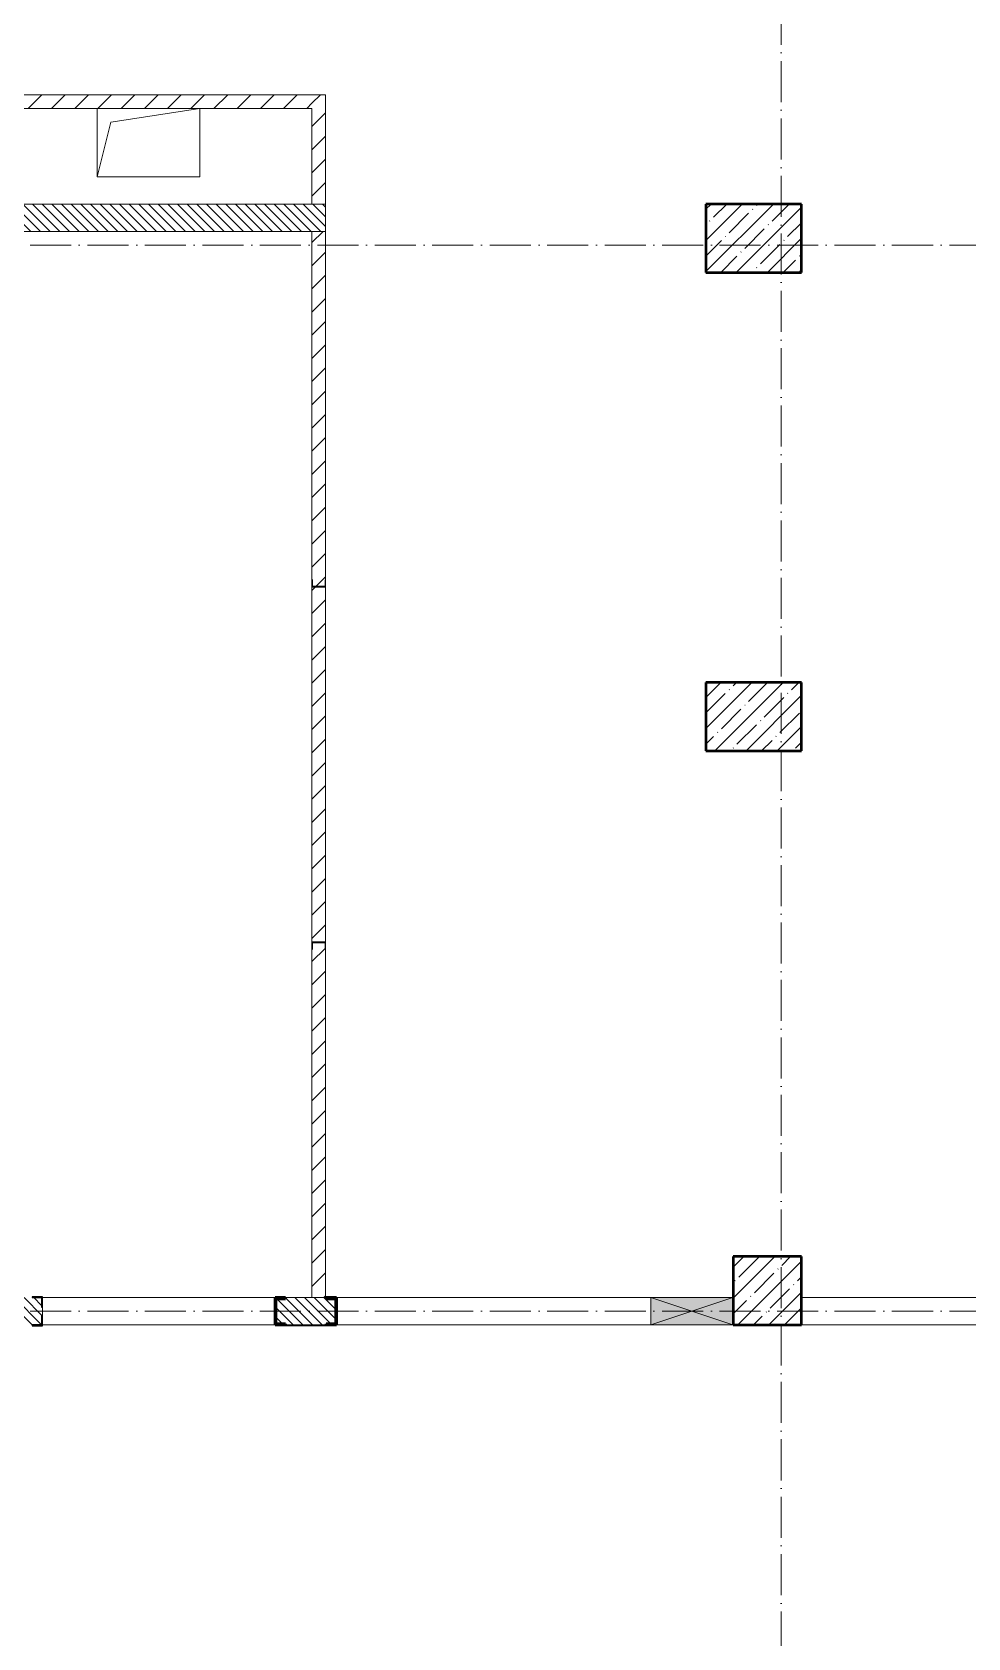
# Model space of a CAD drawing. Header units: millimetres. Extents: x 2294 to 908349, y -83289 to 219220.
# Drawn here: x 249209 to 256049, y 58917 to 70664 of the extents above; entities that cross this region are included whole.
import ezdxf

# ---------------------------------------------------------------- set-up
doc = ezdxf.new("R2010")
doc.units = ezdxf.units.MM
doc.linetypes.add('50_200_ШТРИХ_1Т_ш5_п1_п1_', pattern=[700, 500, -100, 0, -100])
for name, color, linetype, lineweight in [('0-1', 7, 'Continuous', 5), ('A-COLS-____-MCUT', 7, 'Continuous', 53), ('A-DETL-GENF-OTLN', 7, 'Continuous', 9), ('A-FLOR-____-OTLN', 7, 'Continuous', 9), ('A-GENM-____-MCUT', 7, 'Continuous', 25), ('A-GENM-____-OTLN', 7, 'Continuous', 9), ('A-GENM-____-OTLN-1', 7, 'Continuous', 25), ('A-GLAZ-____-OTLN', 7, 'Continuous', 9), ('A-WALL-____-MCUT', 7, 'Continuous', 13), ('A-WALL-____-PATT-1', 7, 'Continuous', 9), ('A-WALL-FNSH-MCUT-1', 7, 'Continuous', 9), ('I-WALL-____-OTLN', 7, 'Continuous', 9), ('S-BEAM-____-OTLN', 7, 'Continuous', 9), ('S-COLS-____-MCUT', 7, 'Continuous', 50), ('S-COLS-____-OTLN', 7, 'Continuous', 9), ('S-GRID-____-OTLN-1', 7, '50_200_ШТРИХ_1Т_ш5_п1_п1_', 9)]:
    doc.layers.add(name, color=color, linetype=linetype, lineweight=lineweight)
pattern_1 = [(135, (165583.507, 6025.276), (-35.35534, -35.35534), [])]
pattern_2 = [(45, (165583.51, 6025.28), (-84.85281, 84.85281), [])]

# ---------------------------------------------------------------- blocks, each defined once
blk = doc.blocks.new('3osi')
at = {"layer": 'S-GRID-____-OTLN-1', "color": 251, "ltscale": 0.6, "true_color": 0x636466}
for p, q in [((254683.5, 96918.1), (254683.5, 46006.3)), ((269657.9, 69106.3), (160914.7, 69106.3)), ((269657.9, 61306.3), (160914.7, 61306.3))]:
    blk.add_line(p, q, dxfattribs=at)
blk = doc.blocks.new('Перемычка над витражем_2025_02_04_ifc-1-АР1_План отверстий 3 этажа в осях 1-64_Ю-ЯЯ')
at = {"layer": 'A-COLS-____-MCUT'}
for p, q in [((85476, 55381), (85400, 55381)), ((85400, 55381), (85400, 55181)), ((85405, 55190), (85405, 55372)), ((85405, 55372), (85476, 55372)), ((85476, 55372), (85476, 55381)), ((85850, 55381), (85774, 55381)), ((85774, 55381), (85774, 55372)), ((85774, 55372), (85845, 55372)), ((85845, 55372), (85845, 55190)), ((85850, 55181), (85850, 55381)), ((85400, 55181), (85476, 55181)), ((85476, 55190), (85405, 55190)), ((85476, 55181), (85476, 55190)), ((85845, 55190), (85774, 55190)), ((85774, 55190), (85774, 55181)), ((85774, 55181), (85850, 55181))]:
    blk.add_line(p, q, dxfattribs=at)
at = {"layer": 'S-BEAM-____-OTLN'}
for p, q in [((85435, 55181), (85435, 55175)), ((85815, 55175), (85435, 55175)), ((85815, 55181), (85815, 55175))]:
    blk.add_line(p, q, dxfattribs=at)
blk = doc.blocks.new('BSC_Колонна _Прямоугольная - 500х500-V95-АР1_План отверстий 3 этажа в осях 1-64_Ю-ЯЯ')
at = {"layer": 'S-COLS-____-OTLN'}
h = blk.add_hatch(dxfattribs=at)
h.set_pattern_fill('FP_100', color=256, style=0, pattern_type=2)
h.set_pattern_definition([(315, (-55431.04, 89000), (114.04925, 114.04925), []), (315, (-55431.04, 88885.95), (114.04925, 114.04925), [201.613, -40.323, 3.353, -36.97])])
h.paths.add_polyline_path([(-250, 250), (-250, -250), (250, -250), (250, 250)], flags=0)
at = {"layer": 'S-COLS-____-MCUT'}
for p, q in [((250, 250), (-250, 250)), ((-250, 250), (-250, -250)), ((250, -250), (250, 250)), ((-250, -250), (250, -250))]:
    blk.add_line(p, q, dxfattribs=at)
blk = doc.blocks.new('BSC_Колонна _Прямоугольная - 500х700-V124-АР1_План отверстий 3 этажа в осях 1-64_Ю-ЯЯ')
at = {"layer": 'S-COLS-____-OTLN'}
h = blk.add_hatch(dxfattribs=at)
h.set_pattern_fill('FP_129', color=256, style=0, pattern_type=2)
h.set_pattern_definition([(315, (-63131.04, 88900), (114.04925, 114.04925), []), (315, (-63131.04, 88785.95), (114.04925, 114.04925), [201.613, -40.323, 3.353, -36.97])])
h.paths.add_polyline_path([(-250, 350), (-250, -350), (250, -350), (250, 350)], flags=0)
at = {"layer": 'S-COLS-____-MCUT'}
for p, q in [((250, 350), (-250, 350)), ((-250, 350), (-250, -350)), ((250, -350), (250, 350)), ((-250, -350), (250, -350))]:
    blk.add_line(p, q, dxfattribs=at)
blk = doc.blocks.new('BSC_Колонна _Прямоугольная - 500х700-V127-АР1_План отверстий 3 этажа в осях 1-64_Ю-ЯЯ')
at = {"layer": 'S-COLS-____-OTLN'}
h = blk.add_hatch(dxfattribs=at)
h.set_pattern_fill('FP_132', color=256, style=0, pattern_type=2)
h.set_pattern_definition([(315, (-59631.04, 88900), (114.04925, 114.04925), []), (315, (-59631.04, 88785.95), (114.04925, 114.04925), [201.613, -40.323, 3.353, -36.97])])
h.paths.add_polyline_path([(-250, 350), (-250, -350), (250, -350), (250, 350)], flags=0)
at = {"layer": 'S-COLS-____-MCUT'}
for p, q in [((250, 350), (-250, 350)), ((-250, 350), (-250, -350)), ((250, -350), (250, 350)), ((-250, -350), (250, -350))]:
    blk.add_line(p, q, dxfattribs=at)
blk = doc.blocks.new('Фахверк_СКБ_Уголок - 200_3550-28267367-АР1_План отверстий 3 этажа в осях 1-64_Ю-ЯЯ')
at = {"layer": 'A-GENM-____-MCUT'}
for p, q in [((200, 156), (125, 156)), ((125, 156), (125, 81)), ((131, 81), (131, 150)), ((131, 150), (200, 150)), ((200, 150), (200, 156)), ((125, 81), (131, 81)), ((131, 19), (125, 19)), ((125, 19), (125, -56)), ((131, -50), (131, 19)), ((125, -56), (200, -56)), ((200, -50), (131, -50)), ((200, -56), (200, -50))]:
    blk.add_line(p, q, dxfattribs=at)
blk = doc.blocks.new('154_Фахверк_СКБ_Швеллер - Тип_100_3960-28318856-АР1_План отверстий 3 этажа в осях 1-64_Ю-ЯЯ')
at = {"layer": 'A-GENM-____-MCUT'}
for p, q in [((175, 50), (125, 50)), ((125, 50), (125, -50)), ((128, 47), (175, 47)), ((128, -47), (128, 47)), ((175, 47), (175, 50)), ((125, -50), (175, -50)), ((175, -47), (128, -47)), ((175, -50), (175, -47))]:
    blk.add_line(p, q, dxfattribs=at)
blk = doc.blocks.new('AR_Отверстие прямоугольное _в плите_ - AR_Отверстие прямоугольное _в плите_-30552795-АР1_План отверстий 3 этажа в осях 1-64_Ю-ЯЯ')
at = {"layer": 'A-GENM-____-OTLN'}
for p, q in [((-375, 250), (-375, -250)), ((-275, 150), (375, 250)), ((375, -250), (375, 250)), ((-375, -250), (-275, 150)), ((-375, -250), (375, -250))]:
    blk.add_line(p, q, dxfattribs=at)
blk = doc.blocks.new('AR_Отверстие прямоугольное _в стене__БезПР - AR_Отверстие прямоугольное _в стене__БезПР-36423693-АР1_План отверстий 3 этажа в осях 1-64_Ю-ЯЯ')
at = {"layer": 'A-GLAZ-____-OTLN'}
blk.add_hatch(color=256, dxfattribs=at).paths.add_polyline_path([(300, 100), (-300, 100), (-300, -100), (300, -100)], flags=0)
at = {"layer": 'A-DETL-GENF-OTLN'}
for p, q in [((-300, -100), (-300, 100)), ((-300, 100), (300, 100)), ((300, 100), (-300, -100)), ((-300, 100), (300, -100)), ((300, 100), (-300, 100)), ((-300, 100), (-300, -100)), ((300, 100), (300, -100)), ((300, -100), (300, 100)), ((300, -100), (-300, -100)), ((-300, -100), (300, -100))]:
    blk.add_line(p, q, dxfattribs=at)
blk = doc.blocks.new('3floor')
at = {"layer": 'A-WALL-____-PATT-1'}
h = blk.add_hatch(dxfattribs=at)
h.set_pattern_fill('FP_7', color=256, style=0, pattern_type=2)
h.set_pattern_definition(pattern_2)
h.paths.add_polyline_path([(251254, 70106), (251254, 70206), (249109, 70206), (249109, 70203), (249062, 70203), (249062, 70109), (249109, 70109), (249109, 70106), (250408, 70106)], flags=0)
h.paths.add_polyline_path([(246034, 70106), (246034, 70109), (246081, 70109), (246081, 70203), (246034, 70203), (246034, 70206), (243984, 70206), (243984, 70106), (245105, 70106)], flags=0)
h.paths.add_polyline_path([(246084, 70106), (247809, 70106), (247809, 70206), (246084, 70206), (246084, 70109)], flags=0)
h.paths.add_polyline_path([(241934, 70106), (243934, 70106), (243934, 70109), (243981, 70109), (243981, 70203), (243934, 70203), (243934, 70206), (241934, 70206)], flags=0)
h = blk.add_hatch(dxfattribs=at)
h.set_pattern_fill('FP_7', color=256, style=0, pattern_type=2)
h.set_pattern_definition(pattern_2)
h.paths.add_polyline_path([(251354, 69406), (251354, 70206), (251254, 70206), (251254, 69406)], flags=0)
h = blk.add_hatch(dxfattribs=at)
h.set_pattern_fill('FP_9', color=256, style=0, pattern_type=2)
h.set_pattern_definition(pattern_1)
h.paths.add_polyline_path([(251354, 69206), (251354, 69406), (249084, 69406), (249084, 69206), (250408, 69206)], flags=0)
h = blk.add_hatch(dxfattribs=at)
h.set_pattern_fill('FP_7', color=256, style=0, pattern_type=2)
h.set_pattern_definition(pattern_2)
h.paths.add_polyline_path([(251354, 61406), (251354, 63956), (251351, 63956), (251351, 64003), (251257, 64003), (251257, 63956), (251254, 63956), (251254, 61406), (251351, 61406)], flags=0)
h.paths.add_polyline_path([(251354, 64006), (251354, 66606), (251254, 66606), (251254, 64006), (251351, 64006)], flags=0)
h.paths.add_polyline_path([(251351, 66609), (251351, 66656), (251354, 66656), (251354, 69206), (251254, 69206), (251254, 66656), (251257, 66656), (251257, 66609)], flags=0)
h = blk.add_hatch(dxfattribs=at)
h.set_pattern_fill('FP_9', color=256, style=0, pattern_type=2)
h.set_pattern_definition(pattern_1)
h.paths.add_polyline_path([(251434, 61206), (251434, 61406), (250984, 61406), (250984, 61206)], flags=0)
h.paths.add_polyline_path([(249209, 61206), (249278, 61206), (249278, 61275), (249284, 61275), (249284, 61337), (249278, 61337), (249278, 61406), (248984, 61406), (248984, 61206)], flags=0)
at = {"layer": 'A-FLOR-____-OTLN'}
for p, q in [((249684, 69606), (249684, 70106)), ((250434, 70106), (250434, 69606)), ((250434, 69606), (249684, 69606))]:
    blk.add_line(p, q, dxfattribs=at)
at = {"layer": 'A-WALL-____-MCUT'}
for p, q in [((251354, 69406), (249084, 69406)), ((251354, 69206), (251354, 69406)), ((249084, 69206), (251354, 69206)), ((249284, 61275), (249284, 61337)), ((251434, 61406), (250984, 61406)), ((250984, 61406), (250984, 61206)), ((251434, 61206), (251434, 61406)), ((250984, 61206), (251434, 61206))]:
    blk.add_line(p, q, dxfattribs=at)
at = {"layer": 'A-WALL-FNSH-MCUT-1'}
for p, q in [((251354, 70206), (249109, 70206)), ((251354, 69406), (251354, 70206)), ((249109, 70106), (251254, 70106)), ((251254, 70106), (251254, 69406)), ((251254, 69206), (251254, 66656)), ((251354, 66656), (251354, 69206)), ((251254, 66606), (251254, 64006)), ((251354, 64006), (251354, 66606)), ((251254, 63956), (251254, 61406)), ((251354, 61406), (251354, 63956))]:
    blk.add_line(p, q, dxfattribs=at)
at = {"layer": 'I-WALL-____-OTLN'}
for p, q in [((249284, 61406), (250984, 61406)), ((251434, 61406), (253732, 61406)), ((254332, 61406), (254334, 61406)), ((254834, 61406), (258834, 61406)), ((250984, 61206), (249284, 61206)), ((253732, 61206), (251434, 61206)), ((254334, 61206), (254332, 61206)), ((258834, 61206), (254834, 61206))]:
    blk.add_line(p, q, dxfattribs=at)
at = {"layer": '0-1'}
blk.add_blockref('Перемычка над витражем_2025_02_04_ifc-1-АР1_План отверстий 3 этажа в осях 1-64_Ю-ЯЯ', (165584, 6025), dxfattribs=at)
at = {"layer": 'A-GENM-____-OTLN'}
blk.add_blockref('AR_Отверстие прямоугольное _в плите_ - AR_Отверстие прямоугольное _в плите_-30552795-АР1_План отверстий 3 этажа в осях 1-64_Ю-ЯЯ', (250059, 69856), dxfattribs=at)
at = {"layer": 'A-GENM-____-OTLN-1'}
for name, p, rotation in [('154_Фахверк_СКБ_Швеллер - Тип_100_3960-28318856-АР1_План отверстий 3 этажа в осях 1-64_Ю-ЯЯ', (251304, 66481), 89.99999999999987), ('154_Фахверк_СКБ_Швеллер - Тип_100_3960-28318856-АР1_План отверстий 3 этажа в осях 1-64_Ю-ЯЯ', (251304, 64131), 269.9999999999998), ('Фахверк_СКБ_Уголок - 200_3550-28267367-АР1_План отверстий 3 этажа в осях 1-64_Ю-ЯЯ', (249409, 61356), 180)]:
    blk.add_blockref(name, p, dxfattribs=dict(at, rotation=rotation))
at = {"layer": 'A-GLAZ-____-OTLN', "rotation": 180}
blk.add_blockref('AR_Отверстие прямоугольное _в стене__БезПР - AR_Отверстие прямоугольное _в стене__БезПР-36423693-АР1_План отверстий 3 этажа в осях 1-64_Ю-ЯЯ', (254032, 61306), dxfattribs=at)
at = {"layer": 'S-COLS-____-OTLN', "rotation": 89.9999999999999}
for name, p in [('BSC_Колонна _Прямоугольная - 500х700-V124-АР1_План отверстий 3 этажа в осях 1-64_Ю-ЯЯ', (254484, 69156)), ('BSC_Колонна _Прямоугольная - 500х700-V127-АР1_План отверстий 3 этажа в осях 1-64_Ю-ЯЯ', (254484, 65656)), ('BSC_Колонна _Прямоугольная - 500х500-V95-АР1_План отверстий 3 этажа в осях 1-64_Ю-ЯЯ', (254584, 61456))]:
    blk.add_blockref(name, p, dxfattribs=at)

msp = doc.modelspace()

# ---------------------------------------------------------------- block references
for name in ['3osi', '3floor']:
    msp.add_blockref(name, (0, 0))

doc.saveas('drawing.dxf')
